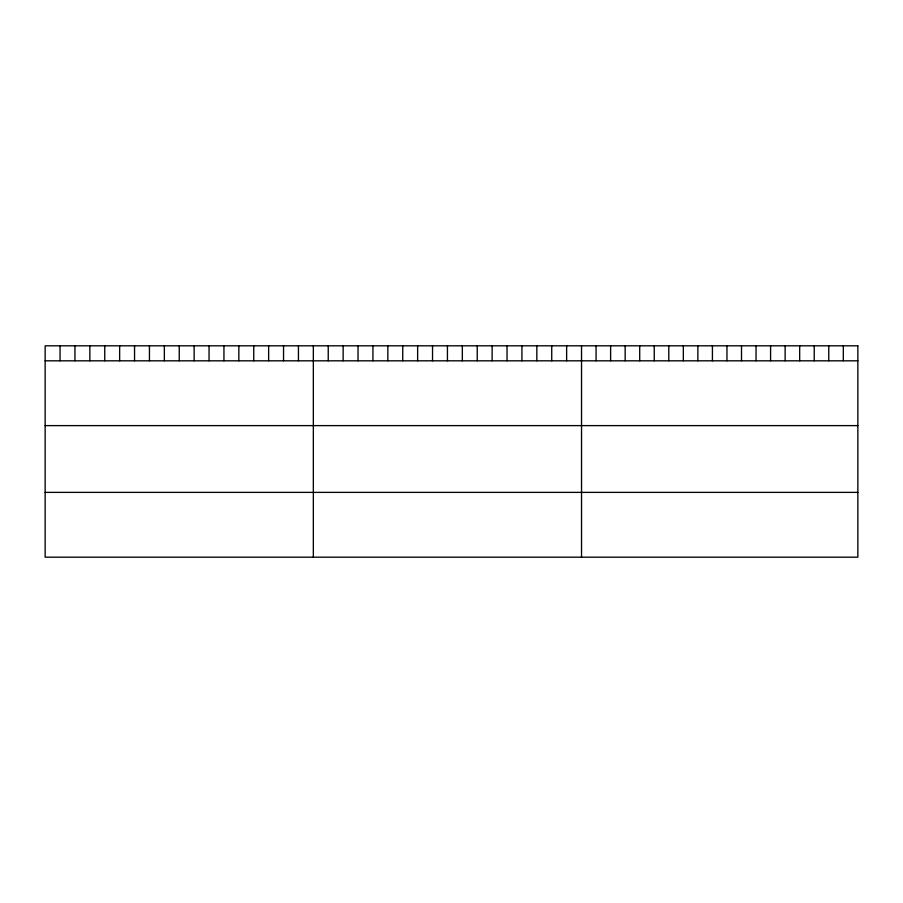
<?xml version="1.0" encoding="UTF-8"?>
<svg xmlns="http://www.w3.org/2000/svg" width="903" height="903" viewBox="0 0 903 903"><rect width="100%" height="100%" fill="white"/><g stroke="black" fill="none" stroke-linecap="round" stroke-linejoin="round"><path stroke-width="1.35" d="M45.15 360.816L857.85 360.816M45.15 425.618L857.85 425.618M45.15 492.383L857.85 492.383M843.312 345.815L843.312 360.816M828.762 345.815L828.762 360.816M814.224 345.815L814.224 360.816M799.674 345.815L799.674 360.816M785.136 345.815L785.136 360.816M770.586 345.815L770.586 360.816M756.048 345.815L756.048 360.816M741.51 345.815L741.51 360.816M726.96 345.815L726.96 360.816M712.422 345.815L712.422 360.816M697.872 345.815L697.872 360.816M683.334 345.815L683.334 360.816M668.796 345.815L668.796 360.816M654.246 345.815L654.246 360.816M639.708 345.815L639.708 360.816M625.158 345.815L625.158 360.816M610.62 345.815L610.62 360.816M596.07 345.815L596.07 360.816M581.532 345.815L581.532 557.185M566.632 345.815L566.632 360.816M551.733 345.815L551.733 360.816M536.833 345.815L536.833 360.816M521.934 345.815L521.934 360.816M507.034 345.815L507.034 360.816M492.135 345.815L492.135 360.816M477.236 345.815L477.236 360.816M462.336 345.815L462.336 360.816M447.436 345.815L447.436 360.816M432.537 345.815L432.537 360.816M417.637 345.815L417.637 360.816M402.738 345.815L402.738 360.816M387.839 345.815L387.839 360.816M372.939 345.815L372.939 360.816M358.039 345.815L358.039 360.816M343.14 345.815L343.14 360.816M328.24 345.815L328.24 360.816M313.341 345.815L313.341 557.185M298.441 345.815L298.441 360.816M283.542 345.815L283.542 360.816M268.642 345.815L268.642 360.816M253.743 345.815L253.743 360.816M238.843 345.815L238.843 360.816M223.944 345.815L223.944 360.816M209.044 345.815L209.044 360.816M194.145 345.815L194.145 360.816M179.245 345.815L179.245 360.816M164.346 345.815L164.346 360.816M149.446 345.815L149.446 360.816M134.547 345.815L134.547 360.816M119.647 345.815L119.647 360.816M104.748 345.815L104.748 360.816M89.848 345.815L89.848 360.816M74.949 345.815L74.949 360.816M60.05 345.815L60.05 360.816M857.85 345.815L45.15 345.815L45.15 557.185L857.85 557.185L857.85 345.815"/></g></svg>
